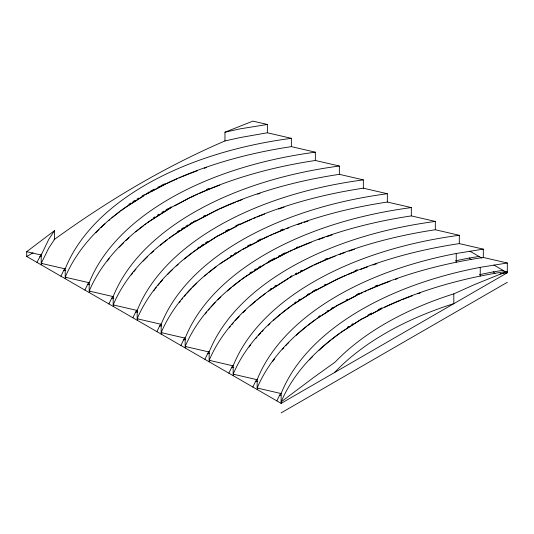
<?xml version="1.0" encoding="UTF-8"?>
<svg xmlns="http://www.w3.org/2000/svg" width="534" height="534" viewBox="0 0 534 534"><rect width="100%" height="100%" fill="white"/><g stroke="black" fill="none" stroke-linecap="round" stroke-linejoin="round"><path stroke-width="0.8" d="M36.926 262.368L41.378 254.124M41.205 263.355L41.205 255.045L48.741 239.419L54.601 230.561L54.601 239.292L48.741 248.13L41.205 263.355L65.195 268.896A300.829 173.683 0 0 1 291.364 138.319L291.364 146.63L315.354 152.177L315.354 160.487L339.35 166.027L339.35 174.338L363.34 179.878L363.34 188.188L387.337 193.729L387.337 202.046L411.327 207.586L411.327 215.896L435.323 221.436L435.323 229.747L459.313 235.287L459.313 243.597L483.31 249.138L483.31 257.455L507.3 262.995L507.3 272.787L281.138 403.364L26.7 256.467L26.7 251.694L54.601 230.561M41.205 264.837L41.919 263.349M60.916 276.218L63.619 270.618A335.686 193.802 0 0 1 64.814 268.562M315.354 152.177A300.829 173.683 0 0 0 89.191 282.746L65.195 277.206C77.363 248.53 99.805 225.548 124.909 207.719L145.729 194.349L169.031 182.248C207.693 164.218 249.251 152.958 291.364 146.63M65.195 278.688L65.916 277.199M84.913 290.075L87.616 284.475A335.686 193.802 0 0 1 88.811 282.413M339.35 166.027A300.829 173.683 0 0 0 113.181 296.604L89.191 291.063C101.353 262.381 123.795 239.406 148.906 221.57L169.725 208.207L193.028 196.098C231.689 178.069 273.241 166.808 315.354 160.487M89.191 292.545L89.906 291.057M108.903 303.926L111.606 298.326A335.686 193.802 0 0 1 112.801 296.27M363.34 179.878A300.829 173.683 0 0 0 137.178 310.454L113.181 304.914C125.35 276.238 147.791 253.256 172.896 235.427L193.715 222.057L217.018 209.949C255.679 191.92 297.238 180.659 339.35 174.338M113.181 306.396L113.902 304.907M132.899 317.777L135.603 312.176A335.686 193.802 0 0 1 136.797 310.12M387.337 193.729A300.829 173.683 0 0 0 161.168 324.305L137.178 318.765C149.34 290.089 171.781 267.107 196.892 249.278L217.712 235.908L241.014 223.806C279.676 205.777 321.228 194.516 363.34 188.188M137.178 320.246L137.892 318.758M156.889 331.627L159.593 326.027A335.686 193.802 0 0 1 160.787 323.971M411.327 207.586A300.829 173.683 0 0 0 185.164 338.156L161.168 332.615C173.336 303.939 195.778 280.957 220.882 263.128L241.702 249.758L265.004 237.657C303.666 219.628 345.224 208.367 387.337 202.046M161.168 334.097L161.889 332.609M180.886 345.485L183.589 339.884A335.686 193.802 0 0 1 184.784 337.822M435.323 221.436A300.829 173.683 0 0 0 209.154 352.013L185.164 346.473C197.326 317.797 219.768 294.815 244.879 276.986L265.698 263.616L289.001 251.507C327.662 233.478 369.214 222.217 411.327 215.896M185.164 347.954L185.879 346.466M204.876 359.335L207.579 353.735A335.686 193.802 0 0 1 208.774 351.679M459.313 235.287A300.829 173.683 0 0 0 233.151 365.863L209.154 360.323C221.323 331.647 243.764 308.665 268.869 290.836L289.688 277.466L312.991 265.365C351.652 247.329 393.211 236.068 435.323 229.747M209.154 361.805L209.875 360.316M228.872 373.186L231.576 367.586A335.686 193.802 0 0 1 232.771 365.53M483.31 249.138L456.243 253.49A300.829 173.683 0 0 0 257.141 379.714L233.151 374.174C245.313 345.498 267.754 322.516 292.866 304.687L313.685 291.317L336.987 279.215C375.649 261.186 417.201 249.925 459.313 243.597M233.151 375.656L233.865 374.167M252.862 387.037L255.566 381.436A335.686 193.802 0 0 1 256.761 379.38M507.3 262.995L480.24 267.347A300.829 173.683 0 0 0 281.138 393.565L257.141 388.024C269.31 359.349 291.751 336.373 316.856 318.538L337.675 305.168L360.977 293.066C399.639 275.037 441.197 263.776 483.31 257.455M257.141 389.506L257.862 388.018M276.859 400.894L279.562 395.293A335.686 193.802 0 0 1 280.757 393.231M334.624 372.478L335.125 371.898A300.829 173.683 0 0 1 452.799 303.959L453.807 303.666L453.807 293.874L474.265 284.675L507.3 271.305C465.187 277.627 423.636 288.887 384.974 306.916L361.672 319.025L340.852 332.395C315.741 350.224 293.299 373.206 281.138 401.882L314.166 377.111L335.125 362.099A300.829 173.683 0 0 1 452.799 294.161L453.807 293.874M120.731 210.983A300.829 173.683 0 0 1 126.818 206.605L143.626 195.945M147.397 222.872A300.829 173.683 0 0 1 150.808 220.455L171.154 207.713M169.385 238.197A300.829 173.683 0 0 1 174.805 234.306L193.715 222.057M193.375 252.048A300.829 173.683 0 0 1 198.795 248.156L217.712 235.908M220.055 263.943A300.829 173.683 0 0 1 222.791 262.014L241.001 250.466M242.029 279.262A300.829 173.683 0 0 1 246.781 275.864L264.998 264.317M268.722 291.163A300.829 173.683 0 0 1 270.778 289.715L288.987 278.167M292.712 305.014A300.829 173.683 0 0 1 294.768 303.566L313.685 291.317M317.39 318.384A300.829 173.683 0 0 1 318.765 317.423L320.861 316.088M322.262 315.2L337.675 305.168M343.455 330.826L361.672 319.025M26.7 256.467L33.075 252.782M281.138 412.882L507.3 282.306M149.313 192.727L145.729 194.349M150.742 191.973L166.501 183.429M174.738 205.83L190.491 197.28M194.436 221.937L214.488 211.397M218.426 235.794L236.328 226.376M242.423 249.645L248.15 246.628M249.585 245.88L260.325 240.227M266.413 263.496L269.997 261.613M271.426 260.859L286.464 252.949A300.829 173.683 0 0 1 288.634 251.921M291.838 276.599L289.688 277.466M295.422 274.71L310.461 266.806A300.829 173.683 0 0 1 312.63 265.778M314.399 291.204L334.451 280.657A300.829 173.683 0 0 1 342.494 276.939M338.396 305.054L357.012 295.262M362.386 318.905L368.834 315.514M370.262 314.766L381.009 309.113M291.364 138.319L267.367 132.779L240.307 137.532L224.961 140.936C164.345 166.995 107.407 200.998 54.047 239.686L54.341 239.673M224.961 140.936L224.961 132.205L252.862 121.118L267.367 124.469L267.367 132.779M224.961 132.205L240.307 128.821L267.367 124.469M455.375 260.879A335.686 193.802 0 0 1 469.326 258.022L479.031 256.467M479.365 274.73A335.686 193.802 0 0 1 493.323 271.879L503.021 270.317M499.917 273.975L507.3 272.787L493.87 265.031M39.629 256.767L41.058 256.614M63.619 270.618L65.769 270.391M87.616 284.475L89.759 284.248M111.606 298.326L113.755 298.099M135.603 312.176L137.745 311.949M159.593 326.027L161.742 325.8M183.589 339.884L185.732 339.657M207.579 353.735L209.728 353.508M231.576 367.586L233.718 367.359M255.566 381.436L257.715 381.209M279.562 395.293L280.991 395.14M26.7 251.694L41.205 255.045M469.873 251.18L481.882 258.109M493.323 271.879L494.971 273.288M469.326 258.022L470.981 259.437M480.24 267.347L480.24 276.058M456.243 253.49L456.243 262.207M358.447 294.247L358.447 294.508A300.829 173.683 0 0 1 362.806 292.465M342.755 331.013L342.755 331.274A300.829 173.683 0 0 0 341.386 332.235M281.138 393.565L281.138 403.364A300.829 173.683 0 0 1 281.745 401.855M257.141 379.714L257.141 388.024M233.151 365.863L233.151 374.174M209.154 352.013L209.154 360.323M185.164 338.156L185.164 346.473M161.168 324.305L161.168 332.615M137.178 310.454L137.178 318.765M113.181 296.604L113.181 304.914M89.191 282.746L89.191 291.063M65.195 268.896L65.195 277.206M230.227 256.193A335.686 193.802 0 0 1 231.636 255.299M234.493 253.537A335.686 193.802 0 0 1 235.935 252.662M247.362 246.094A335.686 193.802 0 0 1 250.947 244.158M257.515 240.754A335.686 193.802 0 0 1 261.226 238.912M280.73 230.047A335.686 193.802 0 0 1 283.04 229.086M153.732 290.823A300.829 173.683 0 0 1 154.74 289.475M155.234 288.827A300.829 173.683 0 0 1 156.228 287.539M157.757 285.617A300.829 173.683 0 0 1 159.326 283.701M160.394 282.433A300.829 173.683 0 0 1 162.583 279.909M167.716 274.363A300.829 173.683 0 0 1 172.215 269.864M176.34 265.999A300.829 173.683 0 0 1 178.162 264.357M184.357 259.07A300.829 173.683 0 0 1 192.053 253.036M239.926 224.56A300.829 173.683 0 0 1 251.761 219.247M253.27 218.606A300.829 173.683 0 0 1 255.552 217.658M257.081 217.031A300.829 173.683 0 0 1 260.151 215.796M260.926 215.496A300.829 173.683 0 0 1 264.684 214.034M278.548 209.061A300.829 173.683 0 0 1 284.055 207.245M309.38 359.896A300.829 173.683 0 0 1 311.135 358.04M311.676 357.473A300.829 173.683 0 0 1 312.777 356.345M319.105 350.211A300.829 173.683 0 0 1 330.833 340.151M332.108 339.143A300.829 173.683 0 0 1 340.024 333.203M384.607 307.33A300.829 173.683 0 0 1 400.273 300.462M401.802 299.834A300.829 173.683 0 0 1 404.885 298.606M405.633 298.312A300.829 173.683 0 0 1 412.448 295.723M417.835 293.787A300.829 173.683 0 0 1 420.165 292.972M318.598 316.589A335.686 193.802 0 0 1 319.959 315.667M326.901 311.155A335.686 193.802 0 0 1 328.323 310.267M331.187 308.505A335.686 193.802 0 0 1 333.356 307.204M346.199 299.954A335.686 193.802 0 0 1 347.641 299.187M356.452 294.688A335.686 193.802 0 0 1 359.449 293.226M375.168 286.111A335.686 193.802 0 0 1 377.471 285.136M272.7 361.445A300.829 173.683 0 0 1 274.71 358.735M282.553 349.169A300.829 173.683 0 0 1 283.674 347.914M285.964 345.425A300.829 173.683 0 0 1 287.138 344.19M287.686 343.622A300.829 173.683 0 0 1 288.787 342.494M296.31 335.259A300.829 173.683 0 0 1 306.836 326.294M308.111 325.286A300.829 173.683 0 0 1 316.028 319.352M364.275 291.791A300.829 173.683 0 0 1 366.491 290.796M367.979 290.136A300.829 173.683 0 0 1 380.121 285.063M380.889 284.755A300.829 173.683 0 0 1 389.987 281.311M395.394 279.389A300.829 173.683 0 0 1 397.73 278.588M347.394 327.249A335.686 193.802 0 0 1 348.789 326.347M351.606 324.565A335.686 193.802 0 0 1 353.027 323.677M368.039 314.967A335.686 193.802 0 0 1 371.631 313.037M378.219 309.647A335.686 193.802 0 0 1 381.937 307.804M294.608 302.731A335.686 193.802 0 0 1 295.969 301.817M298.713 299.995A335.686 193.802 0 0 1 300.101 299.093M307.19 294.655A335.686 193.802 0 0 1 308.639 293.78M313.031 291.197A335.686 193.802 0 0 1 315.814 289.608M324.372 284.949A335.686 193.802 0 0 1 325.827 284.188M355.023 270.645A335.686 193.802 0 0 1 357.346 269.69M249.204 346.913A300.829 173.683 0 0 1 250.713 344.884M255.826 338.476A300.829 173.683 0 0 1 256.907 337.208M258.556 335.319A300.829 173.683 0 0 1 260.819 332.815M261.974 331.574A300.829 173.683 0 0 1 263.149 330.339M268.188 325.279A300.829 173.683 0 0 1 269.937 323.611M273.528 320.313A300.829 173.683 0 0 1 280.33 314.479M281.585 313.458A300.829 173.683 0 0 1 291.357 305.989M343.983 276.285A300.829 173.683 0 0 1 346.226 275.304M347.734 274.656A300.829 173.683 0 0 1 356.125 271.205M360.657 269.443A300.829 173.683 0 0 1 367.526 266.907M372.959 264.998A300.829 173.683 0 0 1 376.87 263.683M269.937 289.341A335.686 193.802 0 0 1 271.292 288.42M274.723 286.144A335.686 193.802 0 0 1 276.111 285.243M290.423 276.552A335.686 193.802 0 0 1 291.824 275.758M295.349 273.795A335.686 193.802 0 0 1 296.777 273.021M300.375 271.098A335.686 193.802 0 0 1 301.83 270.337M324.892 259.384A335.686 193.802 0 0 1 327.182 258.403M229.219 327.816A300.829 173.683 0 0 1 230.254 326.534M231.836 324.625A300.829 173.683 0 0 1 233.458 322.723M235.12 320.841A300.829 173.683 0 0 1 239.152 316.488M243.05 312.544A300.829 173.683 0 0 1 245.353 310.314M250.146 305.915A300.829 173.683 0 0 1 255.719 301.136M256.961 300.115A300.829 173.683 0 0 1 258.222 299.1M259.491 298.085A300.829 173.683 0 0 1 265.358 293.607M314.085 265.098A300.829 173.683 0 0 1 326.007 259.851M327.529 259.217A300.829 173.683 0 0 1 332.135 257.355M332.902 257.048A300.829 173.683 0 0 1 335.152 256.173M339.704 254.451A300.829 173.683 0 0 1 345.077 252.502M348.962 251.147A300.829 173.683 0 0 1 354.456 249.311M250.039 272.747A335.686 193.802 0 0 1 251.421 271.839M254.217 270.044A335.686 193.802 0 0 1 256.34 268.709M258.489 267.387A335.686 193.802 0 0 1 260.652 266.079M268.529 261.513A335.686 193.802 0 0 1 274.937 258.009M278.568 256.106A335.686 193.802 0 0 1 280.036 255.352M281.505 254.605A335.686 193.802 0 0 1 285.216 252.762M296.37 247.536A335.686 193.802 0 0 1 297.872 246.862M205.23 313.959A300.829 173.683 0 0 1 206.785 312.043M208.38 310.141A300.829 173.683 0 0 1 210.016 308.245M211.13 306.983A300.829 173.683 0 0 1 215.162 302.631M217.925 299.808A300.829 173.683 0 0 1 220.782 297.017M227.384 290.977A300.829 173.683 0 0 1 231.109 287.793M232.971 286.264A300.829 173.683 0 0 1 240.701 280.243M290.096 251.247A300.829 173.683 0 0 1 292.292 250.232M293.767 249.565A300.829 173.683 0 0 1 308.138 243.504M308.912 243.197A300.829 173.683 0 0 1 311.162 242.323M318.771 239.479A300.829 173.683 0 0 1 324.191 237.563M326.534 236.762A300.829 173.683 0 0 1 332.041 234.947M179.224 302.678A300.829 173.683 0 0 1 180.218 301.39M181.747 299.467A300.829 173.683 0 0 1 182.788 298.192M184.384 296.283A300.829 173.683 0 0 1 186.019 294.388M187.134 293.133A300.829 173.683 0 0 1 191.165 288.781M192.814 287.085A300.829 173.683 0 0 1 196.786 283.16M204.635 276.045A300.829 173.683 0 0 1 207.119 273.942M208.974 272.407A300.829 173.683 0 0 1 216.043 266.887M262.474 239.098A300.829 173.683 0 0 1 268.302 236.382M269.777 235.714A300.829 173.683 0 0 1 272.006 234.726M273.495 234.072A300.829 173.683 0 0 1 284.148 229.653M286.418 228.759A300.829 173.683 0 0 1 288.68 227.891M297.865 224.52A300.829 173.683 0 0 1 301.757 223.179M304.106 222.384A300.829 173.683 0 0 1 308.045 221.096M197.96 247.783A335.686 193.802 0 0 1 199.316 246.862M201.365 245.493A335.686 193.802 0 0 1 203.434 244.131M205.53 242.783A335.686 193.802 0 0 1 207.646 241.448M225.515 231.075A335.686 193.802 0 0 1 229.126 229.159M235.741 225.789A335.686 193.802 0 0 1 239.479 223.966M131.237 274.977A300.829 173.683 0 0 1 132.739 273.048M133.76 271.766A300.829 173.683 0 0 1 135.863 269.216M143.179 261.073A300.829 173.683 0 0 1 147.644 256.574M151.155 253.243A300.829 173.683 0 0 1 153.558 251.047M160.367 245.213A300.829 173.683 0 0 1 167.402 239.679M215.209 211.05A300.829 173.683 0 0 1 218.112 209.688M219.581 209.014A300.829 173.683 0 0 1 235.387 202.252M236.929 201.638A300.829 173.683 0 0 1 242.209 199.609M257.695 194.162A300.829 173.683 0 0 1 260.058 193.395M177.368 231.643A335.686 193.802 0 0 1 179.444 230.281M181.533 228.932A335.686 193.802 0 0 1 183.649 227.597M185.792 226.269A335.686 193.802 0 0 1 187.948 224.954M190.131 223.653A335.686 193.802 0 0 1 192.327 222.364M193.755 221.537A335.686 193.802 0 0 1 195.15 220.742M203.681 216.07A335.686 193.802 0 0 1 205.129 215.309M107.247 261.119A300.829 173.683 0 0 1 109.256 258.549M119.189 247.222A300.829 173.683 0 0 1 123.654 242.723M125.977 240.494A300.829 173.683 0 0 1 128.961 237.743M135.756 231.876A300.829 173.683 0 0 1 143.406 225.822M144.727 224.834A300.829 173.683 0 0 1 146.056 223.853M191.212 197.2A300.829 173.683 0 0 1 194.122 195.838M195.584 195.164A300.829 173.683 0 0 1 197.794 194.156M199.282 193.495A300.829 173.683 0 0 1 219.734 185.191M153.378 217.792A335.686 193.802 0 0 1 154.753 216.884M157.543 215.082A335.686 193.802 0 0 1 158.952 214.187M161.795 212.419A335.686 193.802 0 0 1 163.958 211.104M166.134 209.802A335.686 193.802 0 0 1 168.33 208.514M169.765 207.686A335.686 193.802 0 0 1 171.154 206.892M206.451 189.47A335.686 193.802 0 0 1 208.754 188.489M95.74 232.804A300.829 173.683 0 0 1 99.09 229.426M100.813 227.751A300.829 173.683 0 0 1 104.964 223.893M108.662 220.635A300.829 173.683 0 0 1 109.917 219.561M111.76 218.019A300.829 173.683 0 0 1 119.416 211.971M167.222 183.349A300.829 173.683 0 0 1 177.522 178.663M179.023 178.016A300.829 173.683 0 0 1 181.293 177.054M182.808 176.42A300.829 173.683 0 0 1 197.273 170.773M204.222 168.303A300.829 173.683 0 0 1 206.565 167.502M128.694 204.395A335.686 193.802 0 0 1 130.763 203.027M132.846 201.678A335.686 193.802 0 0 1 134.955 200.337M137.091 199.008A335.686 193.802 0 0 1 138.52 198.127M142.144 195.951A335.686 193.802 0 0 1 144.34 194.663M147.865 192.641A335.686 193.802 0 0 1 149.266 191.853M150.681 191.072A335.686 193.802 0 0 1 154.253 189.136M157.87 187.227A335.686 193.802 0 0 1 159.332 186.466M160.801 185.719A335.686 193.802 0 0 1 164.505 183.87"/></g></svg>
